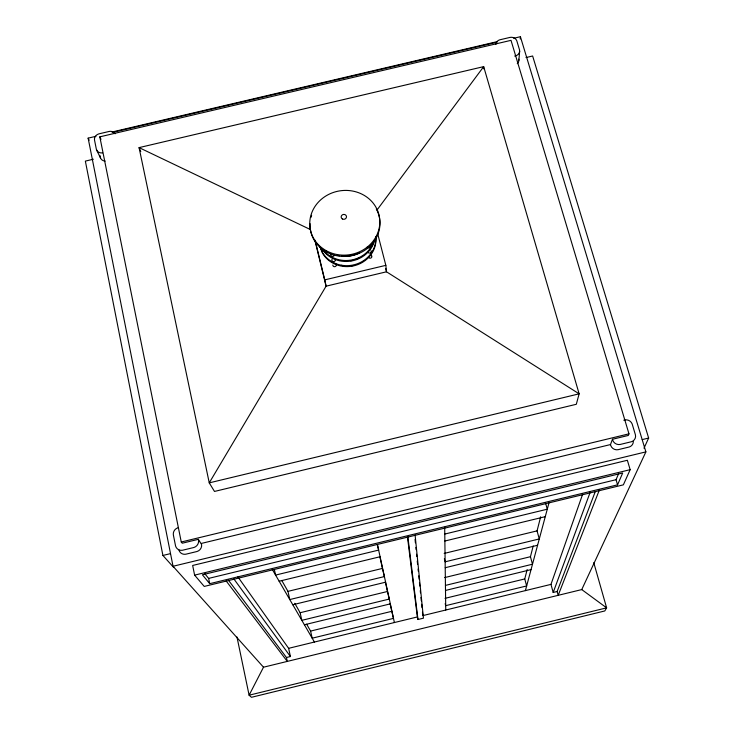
<?xml version="1.0" encoding="UTF-8"?>
<svg xmlns="http://www.w3.org/2000/svg" width="734" height="734" viewBox="0 0 734 734"><rect width="100%" height="100%" fill="white"/><g stroke="black" fill="none" stroke-linecap="round" stroke-linejoin="round"><path stroke-width="1.1" d="M483.587 68.812L483.678 66.629L139.075 147.617L209.245 482.871L214.493 491.441L576.309 404.287L579.135 393.837L483.678 66.629L377.028 209.988M520.222 38.985L520.415 36.7L513.736 38.269M518.865 60.371L519.654 51.169M445.189 603.651L445.694 605.669L526.645 585.943L524.755 578.933L527.168 569.538M445.437 585.402L532.489 564.217L530.443 556.711L533.205 545.94M444.354 558.776L445.134 561.822L539.279 538.949L537.059 530.875L540.674 516.773M525.397 590.622L549.06 502.561M595.182 491.863L557.134 591.503L553.188 592.457L550.968 584.383L582.723 493.991M553.188 592.457L590.246 492.083M633.323 441.648A6.285 5.936 19.9 0 1 629.185 447.006L618.028 449.703A6.276 5.945 19.4 0 1 610.789 445.621L610.477 444.565L612.468 439.271L628.322 435.446L628.974 433.84L511.011 40.342L99.824 136.845L181.261 541.995L182.243 543.215L198.327 539.325L201.611 544.518A6.312 6.037 -39.1 0 1 197.061 551.491L185.748 554.225A6.322 6.028 -39.8 0 1 178.912 549.995M599.504 489.606L558.189 595.32L557.134 591.503M617.56 484.835L622.689 472.99L202.382 574.777L209.722 583.677L617.56 484.835L616.046 479.697L618.588 473.705M630.157 469.668L623.368 484.844L204.226 586.429L194.611 575.135L192.657 565.464L627.359 460.273L630.157 469.668L194.611 575.135M643.993 448.217L648.645 438.051L532.636 55.995L525.984 57.555M593.769 562.684L606.623 607.853L604.788 610.954L251.45 697.3L249.11 695.199L263.506 667.206L581.75 589.576L645.883 451.878L520.415 36.7M444.776 534.058L547.27 509.203L545.454 502.652M279.14 581.227L380.084 556.739M444.868 541.022L545.27 516.663M281.746 580.438L287.967 591.356L382.432 568.419L379.863 556.638M444.171 553.427L537.059 530.875M292.783 604.752L385.616 582.19M445.208 567.712L537.582 545.261M294.765 603.293L300.133 612.725L387.46 591.485L385.341 581.75M444.639 577.585L530.443 556.711M304.399 624.781L390.332 603.862M445.501 590.439L531.04 569.621M306.665 624.184L310.592 631.084L391.791 611.312L390.167 603.862M445.024 598.348L524.755 578.933M237.917 576.906L288.636 648.324L417.352 616.945L407.434 536.609M550.968 584.383L422.812 615.615L422.463 612.211M417.352 616.945L417.985 619.505L423.445 618.175L415.105 535.031M228.412 580.163L286.453 657.508L290.425 656.535L288.636 648.324M623.753 420.187L624.854 419.921A6.34 5.982 18.7 0 1 632.167 424.004L635.433 434.867A6.358 6 19.6 0 1 631.396 441.74L620.111 444.474A6.358 6.01 19.1 0 1 612.78 440.345L612.468 439.271M181.261 541.995L628.974 433.84M201.391 543.426L610.477 444.565M93.346 159.232L85.355 161.113L162.911 555.454L170.517 553.62M642.232 439.602L648.645 438.051M95.934 136.313L88.135 138.139L173.04 566.272L645.883 451.878M204.621 573.465L208.63 578.401L616.046 479.697M385.644 268.479L386.506 271.8L579.135 393.837L209.245 482.871L326.089 286.177L324.767 279.874L385.836 265.35L377.643 233.577M111.953 132.028L496.753 41.737M112.641 132.386L497.019 42.187M514.681 56.05L515.699 55.812A5.789 5.12 0.1 0 0 519.544 49.94L516.782 40.755A5.771 5.101 -0.1 0 0 510.176 37.37L499.817 39.801A5.771 5.11 -0.5 0 0 495.863 44.416M310.473 229.586L139.075 147.617L140.763 151.562M581.75 589.576L606.623 607.853L249.11 695.199L236.972 636.974M173.04 566.272L263.506 667.206M162.911 555.454L173.674 567.437M226.164 580.961L287.297 661.398L286.453 657.508M233.907 578.979L290.425 656.535M272.268 569.373L314.409 642.039M88.135 138.139L89.144 140.194M96.576 149.919L100.549 158.076M99.824 136.845L100.998 139.322M320.042 246.56L322.281 252.157A28.461 26.286 -9.1 0 0 355.036 264.534A28.461 26.286 -9.1 0 0 375.799 237.155M319.914 246.725L322.483 253.12A28.424 26.25 -9.1 0 0 355.779 265.295A28.424 26.25 -9.1 0 0 375.817 236.981M315.115 240.266L324.767 279.874M314.978 240.587L326.089 286.177L386.506 271.8L385.836 265.35M377.313 544.573L378.643 550.096L275.58 575.08L274.36 569.529M382.432 568.419L384.396 576.575L289.774 599.559L287.967 591.356M387.46 591.485L389.286 599.063L301.83 620.34L300.133 612.725M391.791 611.312L393.488 618.386L312.189 638.195L310.592 631.084M377.469 544.711L394.397 622.542M208.63 578.401L209.722 583.677M198.327 539.325L198.547 540.426A6.395 6.101 -38.7 0 1 193.932 547.481L182.472 550.252A6.395 6.101 -39.4 0 1 175.564 545.977L173.334 534.783A6.386 6.074 -38.3 0 1 177.958 527.764M99.925 155.406L100.338 157.489A5.771 5.138 -20.4 0 0 105.164 161.076M407.865 536.783L417.985 619.505M415.059 539.426L415.407 542.839M415.866 547.38L416.095 549.656M416.563 554.207L416.793 556.482M417.261 561.033L417.6 564.446M418.068 568.997L418.297 571.263M418.765 575.814L419.105 579.227M419.453 582.64L419.802 586.053M420.27 590.604L420.499 592.87M420.958 597.421L421.307 600.834M421.655 604.247L422.004 607.66M444.694 527.287L445.749 610.027M370.367 245.385A1.78 1.651 -7.6 0 1 369.642 247.633A1.78 1.651 -7.6 0 1 367.239 247M371.028 250.643A1.771 1.633 -7.6 0 1 370.101 252.973A1.771 1.633 -7.6 0 1 367.762 251.854M370.633 247.615A1.78 1.642 -7.6 0 1 370.441 248.009M335.869 263.928A1.752 1.624 -10.4 0 1 335.19 266.58A1.752 1.624 -10.4 0 1 332.841 265.047M353.513 265.433A23.286 21.534 -9.1 0 1 351.522 265.827M343.402 265.745A23.286 21.534 -9.1 0 1 341.438 265.313M371.835 256.212A1.752 1.624 -7.6 0 1 368.596 257.414M371.055 255.221A1.752 1.624 -7.6 0 1 371.679 255.817M334.346 255.221A1.78 1.651 -10.4 0 1 331.704 256.203A1.78 1.651 -10.4 0 1 331.438 253.597M374.019 240.972A28.699 26.47 -9.1 0 1 350.384 260.194A28.699 26.47 -9.1 0 1 322.281 248.606M374.679 240.027A28.663 26.442 -9.1 0 1 350.54 261.148A28.663 26.442 -9.1 0 1 321.409 247.89M335.346 259.561A1.771 1.642 -10.4 0 1 333.328 261.598A1.771 1.642 -10.4 0 1 332.135 259.13M351.898 255.148A23.681 21.846 -9.1 0 1 348.833 255.68M358.467 258.194A23.488 21.69 -9.1 0 1 355.66 259.441M352.715 260.331A23.488 21.69 -9.1 0 1 350.705 260.726M359.458 252.79A28.901 26.635 -9.1 0 1 341.594 256.065M339.457 255.735A28.901 26.635 -9.1 0 1 337.365 255.267M331.529 256.9A1.78 1.651 -10.4 0 1 331.263 256.551M333.741 262.552A1.762 1.633 -10.4 0 1 332.869 262.322M371.285 252.854A1.762 1.633 -7.6 0 1 371.092 253.239M376.303 208.961A35.049 32.25 -9.1 0 1 352.302 255.56A35.049 32.25 -9.1 0 1 310.051 223.622M311.014 217.328A35.049 32.25 -9.1 0 1 311.62 215.291M518.755 59.151A5.716 5.074 0.1 0 1 517.268 63.675M102.641 152.855A5.835 5.184 -20.3 0 1 96.374 149.323L94.484 139.873A5.817 5.166 -20.1 0 1 98.824 133.882L109.32 131.423A5.817 5.166 -19.7 0 1 115.082 133.781M342.42 218.98A2.67 2.45 -9.1 0 0 346.494 216.879A2.67 2.45 -9.1 0 0 342.585 214.723A2.67 2.45 -9.1 0 0 342.42 218.98M326.41 250.789A35.122 32.314 -9.1 0 0 379.817 222.861A35.122 32.314 -9.1 0 0 328.126 194.703A35.122 32.314 -9.1 0 0 326.41 250.789"/></g></svg>
